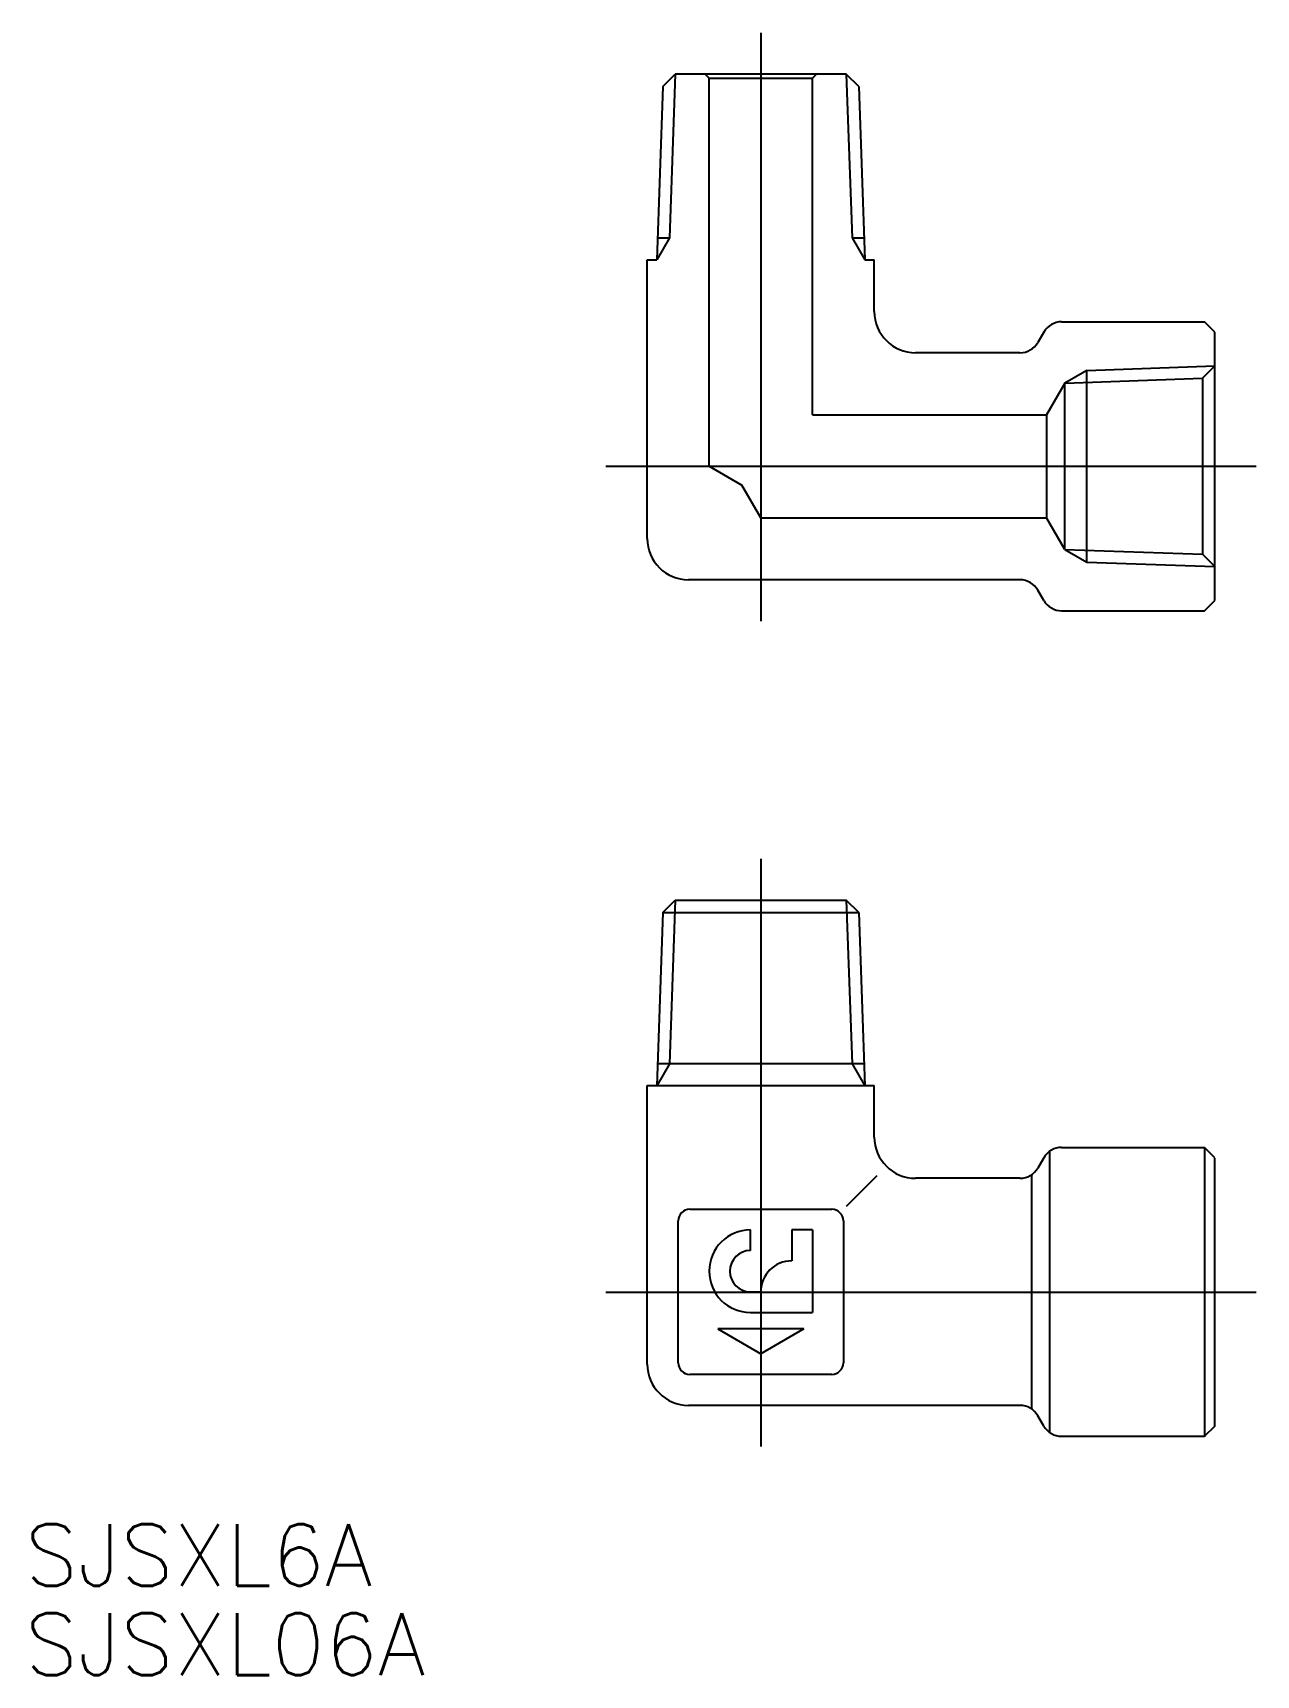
# Model space of a CAD drawing. Extents: x -35.3 to 24, y -58.6 to 21.
import ezdxf

# ---------------------------------------------------------------- set-up
doc = ezdxf.new("R2010")
doc.units = 0
doc.linetypes.add('CENTER', pattern=[50.8, 31.75, -6.35, 6.35, -6.35])
doc.layers.get('0').update_dxf_attribs({"linetype": 'CONTINUOUS'})
doc.layers.add('CENTER', color=1, linetype='CENTER')
doc.styles.get("Standard").update_dxf_attribs({"font": 'txt.shx', "height": 3, "bigfont": 'bigfont.shx'})

msp = doc.modelspace()

# ---------------------------------------------------------------- linework, layer by layer
at = {"color": 7, "linetype": 'CONTINUOUS'}
for p, q in [((-4.746, 18.398), (-5.04, 10)), ((-4.746, 18.398), (-4.144, 19)), ((4.144, 19), (-4.144, 19)), ((-2.7, 19), (-2.5, 18.8)), ((-2.5, 0), (-2.5, 18.8)), ((-2.5, 18.8), (2.5, 18.8)), ((2.5, 18.8), (2.7, 19)), ((2.5, 2.5), (2.5, 18.8)), ((4.746, 18.398), (4.144, 19)), ((4.746, 18.398), (5.04, 10)), ((-5.002, 11.071), (-4.421, 11.071)), ((4.421, 11.071), (5.002, 11.071)), ((-5.5, -3.5), (-5.5, 10)), ((-5.5, 10), (-5.04, 10)), ((5.04, 10), (5.5, 10)), ((5.5, 7.5), (5.5, 10)), ((13.711, 6.5), (13.423, 6)), ((14.577, 7), (21.5, 7)), ((22, 6.5), (21.5, 7)), ((22, -6.5), (22, 6.5)), ((12.557, 5.5), (7.5, 5.5)), ((22, 4.864), (21.398, 4.262)), ((14.729, 4.029), (13.846, 2.5)), ((14.729, 4.029), (21.398, 4.262)), ((14.729, -4.029), (14.729, 4.029)), ((15.8, -4.647), (15.8, 4.647)), ((21.398, 4.262), (21.398, -4.262)), ((2.5, 2.5), (13.846, 2.5)), ((13.846, 2.5), (13.846, -2.5)), ((-2.5, 0), (-0.915, -0.915)), ((0, -2.5), (-0.915, -0.915)), ((0, -2.5), (13.846, -2.5)), ((14.729, -4.029), (13.846, -2.5)), ((14.729, -4.029), (21.398, -4.262)), ((22, -4.864), (21.398, -4.262)), ((12.557, -5.5), (-3.5, -5.5)), ((13.711, -6.5), (13.423, -6)), ((14.577, -7), (21.5, -7)), ((21.5, -7), (22, -6.5)), ((-4.746, -21.62), (-4.144, -21.018)), ((-4.144, -21.018), (4.144, -21.018)), ((4.746, -21.62), (4.144, -21.018)), ((-4.746, -21.62), (-5.04, -30.018)), ((-4.746, -21.62), (4.746, -21.62)), ((4.746, -21.62), (5.04, -30.018)), ((5.002, -28.947), (-5.002, -28.947)), ((-5.5, -43.5), (-5.5, -30)), ((-5.5, -30), (5.5, -30)), ((5.5, -32.5), (5.5, -30)), ((14, -46.816), (14, -33.184)), ((14.577, -33), (21.5, -33)), ((22, -33.5), (21.5, -33)), ((21.5, -33.018), (21.5, -47.018)), ((13.711, -33.5), (13.423, -34)), ((22, -46.518), (22, -33.518)), ((5.624, -34.376), (4.138, -35.862)), ((12.557, -34.5), (7.5, -34.5)), ((13.134, -45.684), (13.134, -34.316)), ((-4, -43.437), (-4, -36.562)), ((-3.437, -36), (3.438, -36)), ((4, -36.562), (4, -43.437)), ((-0.5, -38), (-0.5, -37)), ((1.5, -37), (1.5, -38.5)), ((2.5, -37), (1.5, -37)), ((2.5, -37), (2.5, -41)), ((-0.5, -40), (0, -40)), ((-0.5, -41), (2.5, -41)), ((2.084, -41.8), (-2.084, -41.8)), ((-2.084, -41.8), (0, -43.003)), ((2.084, -41.8), (0, -43.003)), ((3.438, -44), (-3.437, -44)), ((12.557, -45.5), (-3.5, -45.5)), ((13.711, -46.5), (13.423, -46)), ((21.5, -47), (22, -46.5)), ((14.577, -47), (21.5, -47))]:
    msp.add_line(p, q, dxfattribs=at)
at = {"color": 3, "linetype": 'CONTINUOUS'}
for p, q in [((-4.144, 19), (-4.421, 11.071)), ((4.144, 19), (4.421, 11.071)), ((-4.421, 11.071), (-5.04, 10)), ((4.421, 11.071), (5.04, 10)), ((15.8, 4.647), (22, 4.864)), ((15.8, 4.647), (14.729, 4.029)), ((14.729, -4.029), (15.8, -4.647)), ((15.8, -4.647), (22, -4.864)), ((-4.144, -21.018), (-4.421, -28.947)), ((4.144, -21.018), (4.421, -28.947)), ((-4.421, -28.947), (-5.04, -30.018)), ((4.421, -28.947), (5.04, -30.018))]:
    msp.add_line(p, q, dxfattribs=at)
at = {"color": 7, "linetype": 'CONTINUOUS'}
for centre, radius, start, end in [((7.5, 7.5), 2, 180, 270), ((14.577, 6), 1, 90, 150), ((12.557, 6.5), 1, 270, 330), ((-3.5, -3.5), 2, 180, 270), ((12.557, -6.5), 1, 30, 90), ((14.577, -6), 1, 210, 270), ((7.5, -32.5), 2, 180, 270), ((14.577, -34), 1, 90, 150), ((12.557, -33.5), 1, 270, 330), ((-3.437, -36.562), 0.562, 90, 180), ((3.438, -36.562), 0.562, 0, 90), ((-0.5, -39), 2, 90, 180), ((-0.5, -39), 1, 90, 180), ((1.5, -40), 1.5, 90, 180), ((-0.5, -39), 2, 180, 270), ((-0.5, -39), 1, 180, 270), ((-3.5, -43.5), 2, 180, 270), ((-3.437, -43.437), 0.562, 180, 270), ((3.438, -43.437), 0.562, 270, 0), ((12.557, -46.5), 1, 30, 90), ((14.577, -46), 1, 210, 270)]:
    msp.add_arc(centre, radius, start, end, dxfattribs=at)
at = {"layer": 'CENTER', "color": 1, "linetype": 'CENTER'}
for p, q in [((0, 21), (0, -7.5)), ((-7.5, 0), (24, 0)), ((0, -19.018), (0, -47.5)), ((-7.5, -40.018), (24, -40.018))]:
    msp.add_line(p, q, dxfattribs=at)

# ---------------------------------------------------------------- texts
at = {"color": 7, "linetype": 'CONTINUOUS'}
for s, p in [('SJSXL6A', (-35.654, -54.249)), ('SJSXL06A', (-35.654, -58.572))]:
    msp.add_text(s, height=3, dxfattribs=at).set_placement(p)

doc.saveas('drawing.dxf')
